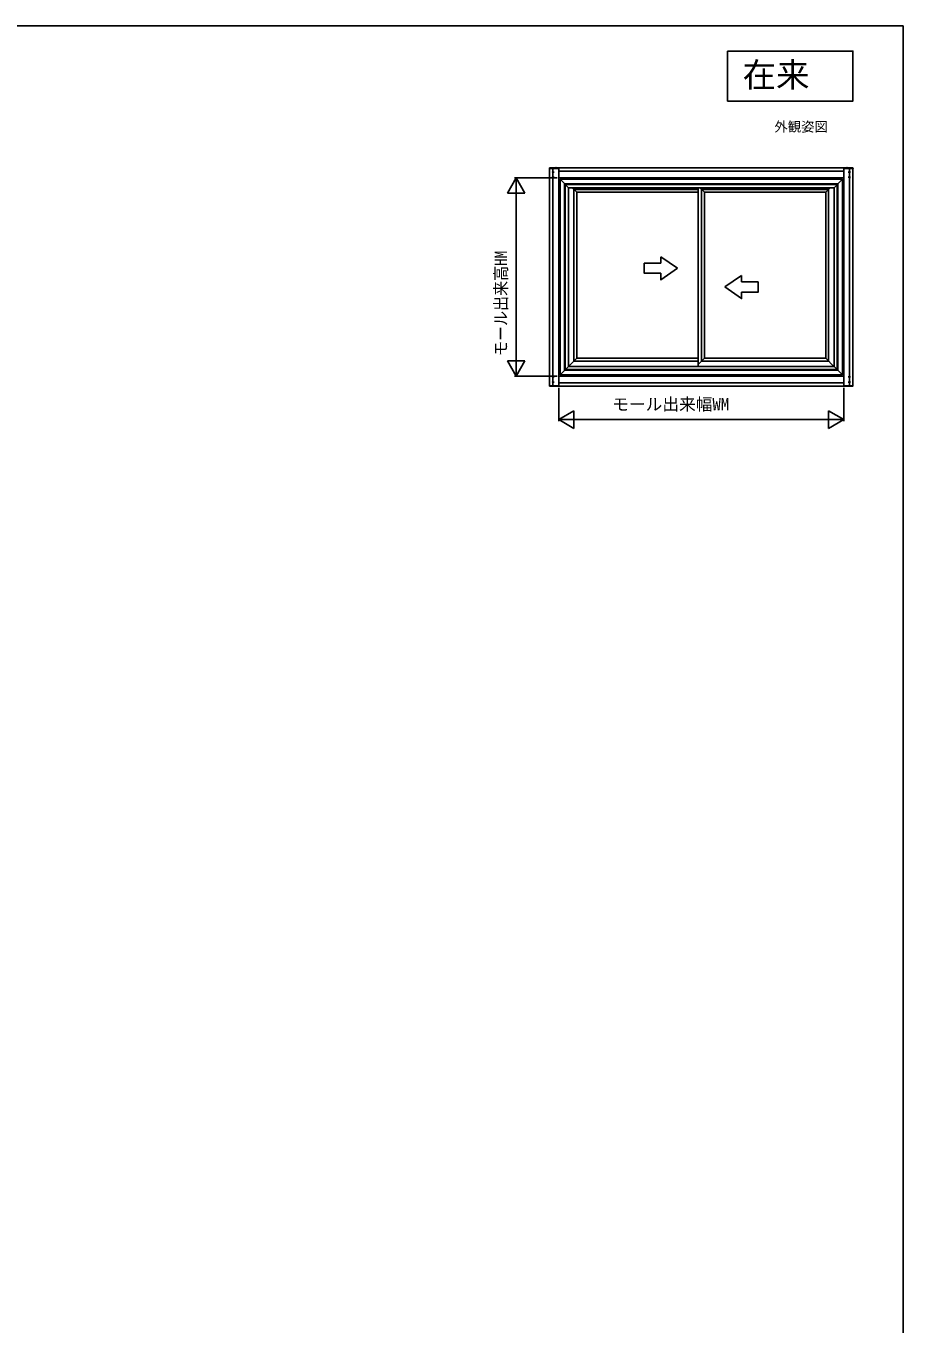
# Model space of a CAD drawing. Units: millimetres, scale not verified. Extents: x -525 to 525, y -783 to 779.
# Drawn here: x 0 to 525, y -30 to 747 of the extents above; entities that cross this region are included whole.
import ezdxf
from ezdxf.enums import TextEntityAlignment as Align

# ---------------------------------------------------------------- set-up
doc = ezdxf.new("R2010")
doc.units = ezdxf.units.MM
doc.header["$LTSCALE"] = 4
for name, color, linetype in [('0-1_USER1', 3, 'Continuous'), ('0-6_YKK_A1', 4, 'Continuous'), ('0-7_YKK_D', 6, 'Continuous'), ('0-8_YKK_ZWAK', 7, 'Continuous')]:
    doc.layers.add(name, color=color, linetype=linetype)
doc.styles.add('ＭＳ ゴシック', font='')
doc.styles.get('ＭＳ ゴシック').set_extended_font_data('MS Gothic')

msp = doc.modelspace()

# ---------------------------------------------------------------- linework, layer by layer
at = {"layer": '0-1_USER1'}
msp.add_lwpolyline([(420, 732.2), (495, 732.2), (495, 702.2), (420, 702.2)], close=True, dxfattribs=at)
at = {"layer": '0-6_YKK_A1'}
for p, q in [((313.4, 531.85), (313.4, 661.95)), ((315.25, 661.95), (313.45, 661.95)), ((315.251, 662.2), (313.451, 662.2)), ((315.25, 661.95), (315.35, 661.95)), ((315.251, 662.2), (315.451, 662.2)), ((315.4, 531.85), (315.4, 661.95)), ((318.8, 661.95), (315.45, 661.95)), ((318.799, 662.2), (315.451, 662.2)), ((315.75, 661.95), (315.75, 661.95)), ((316.649, 662.278), (316.649, 662.2)), ((316.709, 662.2), (316.649, 662.2)), ((317.289, 662.2), (316.909, 662.2)), ((317.099, 662.43), (317.099, 661.454)), ((317.549, 662.2), (317.489, 662.2)), ((317.549, 662.2), (317.549, 662.278)), ((318.8, 661.95), (318.9, 661.95)), ((318.9, 661.95), (318.899, 662.101)), ((318.9, 531.6), (318.9, 662.2)), ((318.9, 661.95), (318.9, 662.2)), ((489.5, 662.2), (318.9, 662.2)), ((489.5, 531.6), (489.5, 662.2)), ((489.5, 661.95), (489.5, 662.2)), ((489.5, 661.95), (489.501, 662.101)), ((489.6, 661.95), (489.5, 661.95)), ((489.6, 661.95), (492.95, 661.95)), ((489.601, 662.2), (492.949, 662.2)), ((490.851, 662.2), (490.851, 662.278)), ((490.851, 662.2), (490.911, 662.2)), ((491.111, 662.2), (491.491, 662.2)), ((491.301, 662.43), (491.301, 661.454)), ((491.691, 662.2), (491.751, 662.2)), ((491.751, 662.278), (491.751, 662.2)), ((492.65, 661.95), (492.65, 661.95)), ((493.149, 662.2), (492.949, 662.2)), ((493, 531.85), (493, 661.95)), ((493.15, 661.95), (493.05, 661.95)), ((493.149, 662.2), (494.949, 662.2)), ((493.15, 661.95), (494.95, 661.95)), ((495, 531.85), (495, 661.95)), ((315.17, 659.75), (316.146, 659.75)), ((315.17, 656.6), (316.146, 656.6)), ((315.4, 660.2), (315.322, 660.2)), ((315.322, 659.3), (315.4, 659.3)), ((315.4, 657.05), (315.322, 657.05)), ((315.322, 656.15), (315.4, 656.15)), ((315.4, 660.2), (315.4, 660.14)), ((315.4, 659.94), (315.4, 659.56)), ((315.4, 659.36), (315.4, 659.3)), ((315.4, 657.05), (315.4, 656.99)), ((315.4, 656.79), (315.4, 656.41)), ((315.4, 656.21), (315.4, 656.15)), ((489.5, 660.2), (318.9, 660.2)), ((489.5, 656.2), (318.9, 656.2)), ((488.7, 655.4), (319.7, 655.4)), ((319.7, 538.4), (319.7, 655.4)), ((319.7, 655.4), (324.7, 650.4)), ((486.02, 652.72), (322.38, 652.72)), ((322.38, 541.08), (322.38, 652.72)), ((488.7, 655.4), (483.7, 650.4)), ((486.02, 541.08), (486.02, 652.72)), ((488.7, 538.4), (488.7, 655.4)), ((493.23, 659.75), (492.254, 659.75)), ((493.23, 656.6), (492.254, 656.6)), ((493, 660.2), (493.078, 660.2)), ((493, 660.2), (493, 660.14)), ((493, 659.94), (493, 659.56)), ((493, 659.36), (493, 659.3)), ((493.078, 659.3), (493, 659.3)), ((493, 657.05), (493.078, 657.05)), ((493, 657.05), (493, 656.99)), ((493, 656.79), (493, 656.41)), ((493, 656.21), (493, 656.15)), ((493.078, 656.15), (493, 656.15)), ((485.6, 652.3), (322.8, 652.3)), ((322.8, 541.5), (322.8, 652.3)), ((483.7, 650.4), (324.7, 650.4)), ((324.7, 543.4), (324.7, 650.4)), ((329.7, 647.7), (327, 650.4)), ((402.3, 649.4), (328, 649.4)), ((328, 546.6), (328, 649.4)), ((402.3, 647.7), (329.7, 647.7)), ((329.7, 548.3), (329.7, 647.7)), ((402.3, 543.4), (402.3, 650.4)), ((406.1, 647.7), (403.4, 650.4)), ((404.4, 546.6), (404.4, 649.4)), ((480.4, 649.4), (404.4, 649.4)), ((406.1, 548.3), (406.1, 647.7)), ((478.7, 647.7), (406.1, 647.7)), ((478.7, 647.7), (481.4, 650.4)), ((478.7, 548.3), (478.7, 647.7)), ((480.4, 546.6), (480.4, 649.4)), ((483.7, 543.4), (483.7, 650.4)), ((485.6, 541.5), (485.6, 652.3)), ((390.071, 602.171), (380.071, 609.1)), ((380.071, 605.171), (380.071, 609.1)), ((380.071, 605.171), (370.071, 605.171)), ((418.329, 590.954), (428.329, 597.882)), ((428.329, 593.954), (428.329, 597.882)), ((428.329, 593.954), (438.329, 593.954)), ((329.7, 548.3), (324.8, 543.4)), ((402.3, 546.6), (328, 546.6)), ((402.3, 548.3), (329.7, 548.3)), ((406.1, 548.3), (402.3, 544.5)), ((480.4, 546.6), (404.4, 546.6)), ((478.7, 548.3), (406.1, 548.3)), ((478.7, 548.3), (483.6, 543.4)), ((315.17, 537.2), (316.146, 537.2)), ((315.322, 537.65), (315.4, 537.65)), ((315.4, 536.75), (315.322, 536.75)), ((315.4, 537.59), (315.4, 537.65)), ((315.4, 537.01), (315.4, 537.39)), ((315.4, 536.75), (315.4, 536.81)), ((489.5, 537.6), (318.9, 537.6)), ((319.7, 538.4), (324.7, 543.4)), ((488.7, 538.4), (319.7, 538.4)), ((322.38, 541.08), (486.02, 541.08)), ((485.6, 541.5), (322.8, 541.5)), ((483.7, 543.4), (324.7, 543.4)), ((488.7, 538.4), (483.7, 543.4)), ((493.23, 537.2), (492.254, 537.2)), ((493.078, 537.65), (493, 537.65)), ((493, 537.59), (493, 537.65)), ((493, 537.01), (493, 537.39)), ((493, 536.75), (493, 536.81)), ((493, 536.75), (493.078, 536.75)), ((315.25, 531.85), (313.45, 531.85)), ((315.251, 531.6), (313.451, 531.6)), ((315.17, 534.05), (316.146, 534.05)), ((315.25, 531.85), (315.35, 531.85)), ((315.251, 531.6), (315.451, 531.6)), ((315.322, 534.5), (315.4, 534.5)), ((315.4, 533.6), (315.322, 533.6)), ((315.4, 534.44), (315.4, 534.5)), ((315.4, 533.86), (315.4, 534.24)), ((315.4, 533.6), (315.4, 533.66)), ((318.8, 531.85), (315.45, 531.85)), ((318.799, 531.6), (315.451, 531.6)), ((315.75, 531.85), (315.75, 531.85)), ((318.8, 531.85), (318.9, 531.85)), ((318.9, 531.85), (318.899, 531.699)), ((489.5, 533.6), (318.9, 533.6)), ((489.5, 531.6), (318.9, 531.6)), ((489.5, 531.85), (489.501, 531.699)), ((489.6, 531.85), (489.5, 531.85)), ((489.6, 531.85), (492.95, 531.85)), ((489.601, 531.6), (492.949, 531.6)), ((493.23, 534.05), (492.254, 534.05)), ((492.65, 531.85), (492.65, 531.85)), ((493.149, 531.6), (492.949, 531.6)), ((493.078, 534.5), (493, 534.5)), ((493, 534.44), (493, 534.5)), ((493, 533.86), (493, 534.24)), ((493, 533.6), (493, 533.66)), ((493, 533.6), (493.078, 533.6)), ((493.15, 531.85), (493.05, 531.85)), ((493.149, 531.6), (494.949, 531.6)), ((493.15, 531.85), (494.95, 531.85))]:
    msp.add_line(p, q, dxfattribs=at)
for points in [[(313.351, 662.101), (313.35, 661.95), (313.45, 661.95)], [(315.351, 662.101), (315.35, 661.95), (315.45, 661.95)], [(493.049, 662.101), (493.05, 661.95), (492.95, 661.95)], [(495.049, 662.101), (495.05, 661.95), (494.95, 661.95)], [(370.071, 605.171), (370.071, 599.171), (380.071, 599.171)], [(390.071, 602.171), (380.071, 595.243), (380.071, 599.171)], [(418.329, 590.954), (428.329, 584.026), (428.329, 587.954)], [(438.329, 593.954), (438.329, 587.954), (428.329, 587.954)], [(313.351, 531.699), (313.35, 531.85), (313.45, 531.85)], [(315.351, 531.699), (315.35, 531.85), (315.45, 531.85)], [(493.049, 531.699), (493.05, 531.85), (492.95, 531.85)], [(495.049, 531.699), (495.05, 531.85), (494.95, 531.85)]]:
    msp.add_lwpolyline(points, dxfattribs=at)
for centre, radius, start, end in [((313.451, 662.1), 0.1, 90, 179.5), ((315.451, 662.1), 0.1, 90, 179.5), ((316.699, 662.278), 0.05, 110.35441, 180), ((317.099, 661.2), 1.2, 69.64559, 110.35441), ((317.499, 662.278), 0.05, 0, 69.64559), ((318.799, 662.1), 0.1, 0.5, 90), ((489.601, 662.1), 0.1, 90, 179.5), ((490.901, 662.278), 0.05, 110.35441, 180), ((491.301, 661.2), 1.2, 69.64559, 110.35441), ((491.701, 662.278), 0.05, 0, 69.64559), ((492.949, 662.1), 0.1, 0.5, 90), ((494.949, 662.1), 0.1, 0.5, 90), ((316.4, 659.75), 1.2, 159.64559, 200.35441), ((316.4, 656.6), 1.2, 159.64559, 200.35441), ((315.322, 660.15), 0.05, 90, 159.64559), ((315.322, 659.35), 0.05, 200.35441, 270), ((315.322, 657), 0.05, 90, 159.64559), ((315.322, 656.2), 0.05, 200.35441, 270), ((493.078, 660.15), 0.05, 20.35441, 90), ((493.078, 659.35), 0.05, 270, 339.64559), ((493.078, 657), 0.05, 20.35441, 90), ((493.078, 656.2), 0.05, 270, 339.64559), ((492, 659.75), 1.2, 339.64559, 20.35441), ((492, 656.6), 1.2, 339.64559, 20.35441), ((316.4, 537.2), 1.2, 159.64559, 200.35441), ((315.322, 537.6), 0.05, 90, 159.64559), ((315.322, 536.8), 0.05, 200.35441, 270), ((493.078, 537.6), 0.05, 20.35441, 90), ((493.078, 536.8), 0.05, 270, 339.64559), ((492, 537.2), 1.2, 339.64559, 20.35441), ((313.451, 531.7), 0.1, 180.5, 270), ((316.4, 534.05), 1.2, 159.64559, 200.35441), ((315.322, 534.45), 0.05, 90, 159.64559), ((315.322, 533.65), 0.05, 200.35441, 270), ((315.451, 531.7), 0.1, 180.5, 270), ((318.799, 531.7), 0.1, 270, 359.5), ((489.601, 531.7), 0.1, 180.5, 270), ((492.949, 531.7), 0.1, 270, 359.5), ((493.078, 534.45), 0.05, 20.35441, 90), ((493.078, 533.65), 0.05, 270, 339.64559), ((492, 534.05), 1.2, 339.64559, 20.35441), ((494.949, 531.7), 0.1, 270, 359.5)]:
    msp.add_arc(centre, radius, start, end, dxfattribs=at)
at = {"layer": '0-7_YKK_D'}
for p, q in [((293.4, 656.209), (288.15, 647.116)), ((317.9, 656.209), (292.4, 656.209)), ((293.4, 656.209), (298.65, 647.116)), ((293.4, 656.209), (293.4, 638.022)), ((288.15, 647.116), (298.65, 647.116)), ((293.4, 645.709), (293.4, 548.1)), ((293.4, 537.6), (293.4, 555.787)), ((293.4, 537.6), (288.15, 546.693)), ((298.65, 546.693), (288.15, 546.693)), ((293.4, 537.6), (298.65, 546.693)), ((317.9, 537.6), (292.4, 537.6)), ((318.9, 530.6), (318.9, 510.6)), ((489.5, 530.6), (489.5, 510.6)), ((318.9, 511.6), (327.993, 516.85)), ((327.993, 506.35), (327.993, 516.85)), ((489.5, 511.6), (480.407, 516.85)), ((480.407, 516.85), (480.407, 506.35)), ((318.9, 511.6), (327.993, 506.35)), ((318.9, 511.6), (337.087, 511.6)), ((329.4, 511.6), (479, 511.6)), ((489.5, 511.6), (471.313, 511.6)), ((489.5, 511.6), (480.407, 506.35))]:
    msp.add_line(p, q, dxfattribs=at)
at = {"layer": '0-8_YKK_ZWAK'}
msp.add_line((-525, 747.2), (525, 747.2), dxfattribs=at)
msp.add_lwpolyline([(-525, -782.8), (525, -782.8), (525, 747.2)], dxfattribs=at)

# ---------------------------------------------------------------- texts
at = {"layer": '0-1_USER1', "style": 'ＭＳ ゴシック'}
for s, height, p in [('在来', 14.66, (429, 706.2)), ('外観姿図', 5.865, (448, 682.2))]:
    msp.add_text(s, height=height, dxfattribs=at).set_placement(p, align=Align.BOTTOM_LEFT)
at = {"layer": '0-7_YKK_D', "style": 'ＭＳ ゴシック', "width": 0.9}
msp.add_text('モール出来高HM', height=7.331, rotation=90, dxfattribs=at).set_placement((290.093, 549.629), align=Align.BOTTOM_LEFT)
at = {"layer": '0-7_YKK_D', "style": 'ＭＳ ゴシック'}
msp.add_text('モール出来幅WM', height=7.331, dxfattribs=at).set_placement((350.933, 514.907), align=Align.BOTTOM_LEFT)

doc.saveas('drawing.dxf')
